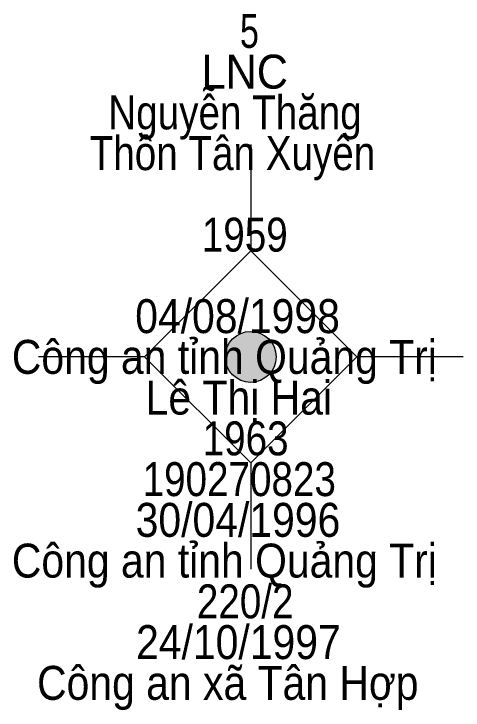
# Model space of a CAD drawing. Header units: metres. Extents: x 550999 to 552168, y 1840994 to 1841978.
# Drawn here: x 551045.01 to 551050.3, y 1841896.83 to 1841905.03 of the extents above; entities that cross this region are included whole.
import ezdxf
from ezdxf.enums import TextEntityAlignment as Align

# ---------------------------------------------------------------- set-up
doc = ezdxf.new("R2010")
doc.units = ezdxf.units.M
doc.header["$LTSCALE"] = 0.16
doc.layers.add('11', color=7, linetype='Continuous', lineweight=13)
doc.layers.add('15', color=7, linetype='Continuous')

msp = doc.modelspace()

# ---------------------------------------------------------------- hatches: boundary and pattern name
at = {"layer": '11'}
msp.add_hatch(color=256, dxfattribs=at).paths.add_polyline_path([(551048.0995, 1841900.99, 1), (551047.4995, 1841900.99, 1)])

# ---------------------------------------------------------------- linework, layer by layer
for p, q in [((551047.8, 1841903.49), (551047.8, 1841902.24)), ((551046.55, 1841900.99), (551045.3, 1841900.99)), ((551050.3, 1841900.99), (551049.05, 1841900.99)), ((551047.8, 1841899.74), (551047.8, 1841898.49))]:
    msp.add_line(p, q, dxfattribs=at)
msp.add_lwpolyline([(551047.8, 1841902.24), (551046.55, 1841900.99), (551047.8, 1841899.74), (551049.05, 1841900.99)], close=True, dxfattribs=at)
msp.add_circle((551047.7995, 1841900.99), 0.3, dxfattribs=at)

# ---------------------------------------------------------------- texts
at = {"layer": '15'}
for s, width, p in [('5', 0.75, (551047.785, 1841904.63)), ('LNC', 0.95, (551047.73, 1841904.15)), ('Nguyễn Thăng', 0.85, (551047.615, 1841903.67)), ('Thôn Tân Xuyên', 0.85, (551047.585, 1841903.19)), ('1959', 0.85, (551047.73, 1841902.23)), ('04/08/1998', 0.9, (551047.645, 1841901.27)), ('Công an tỉnh Quảng Trị', 0.9, (551047.49, 1841900.79)), ('Lê Thị Hai', 0.9, (551047.66, 1841900.31)), ('1963', 0.85, (551047.74, 1841899.83)), ('190270823', 0.85, (551047.665, 1841899.35)), ('30/04/1996', 0.9, (551047.65, 1841898.87)), ('Công an tỉnh Quảng Trị', 0.9, (551047.49, 1841898.39)), ('220/2', 0.85, (551047.735, 1841897.91)), ('24/10/1997', 0.9, (551047.655, 1841897.43)), ('Công an xã Tân Hợp', 0.9, (551047.53, 1841896.95))]:
    msp.add_text(s, height=0.4, dxfattribs=dict(at, width=width)).set_placement(p, align=Align.CENTER)

doc.saveas('drawing.dxf')
